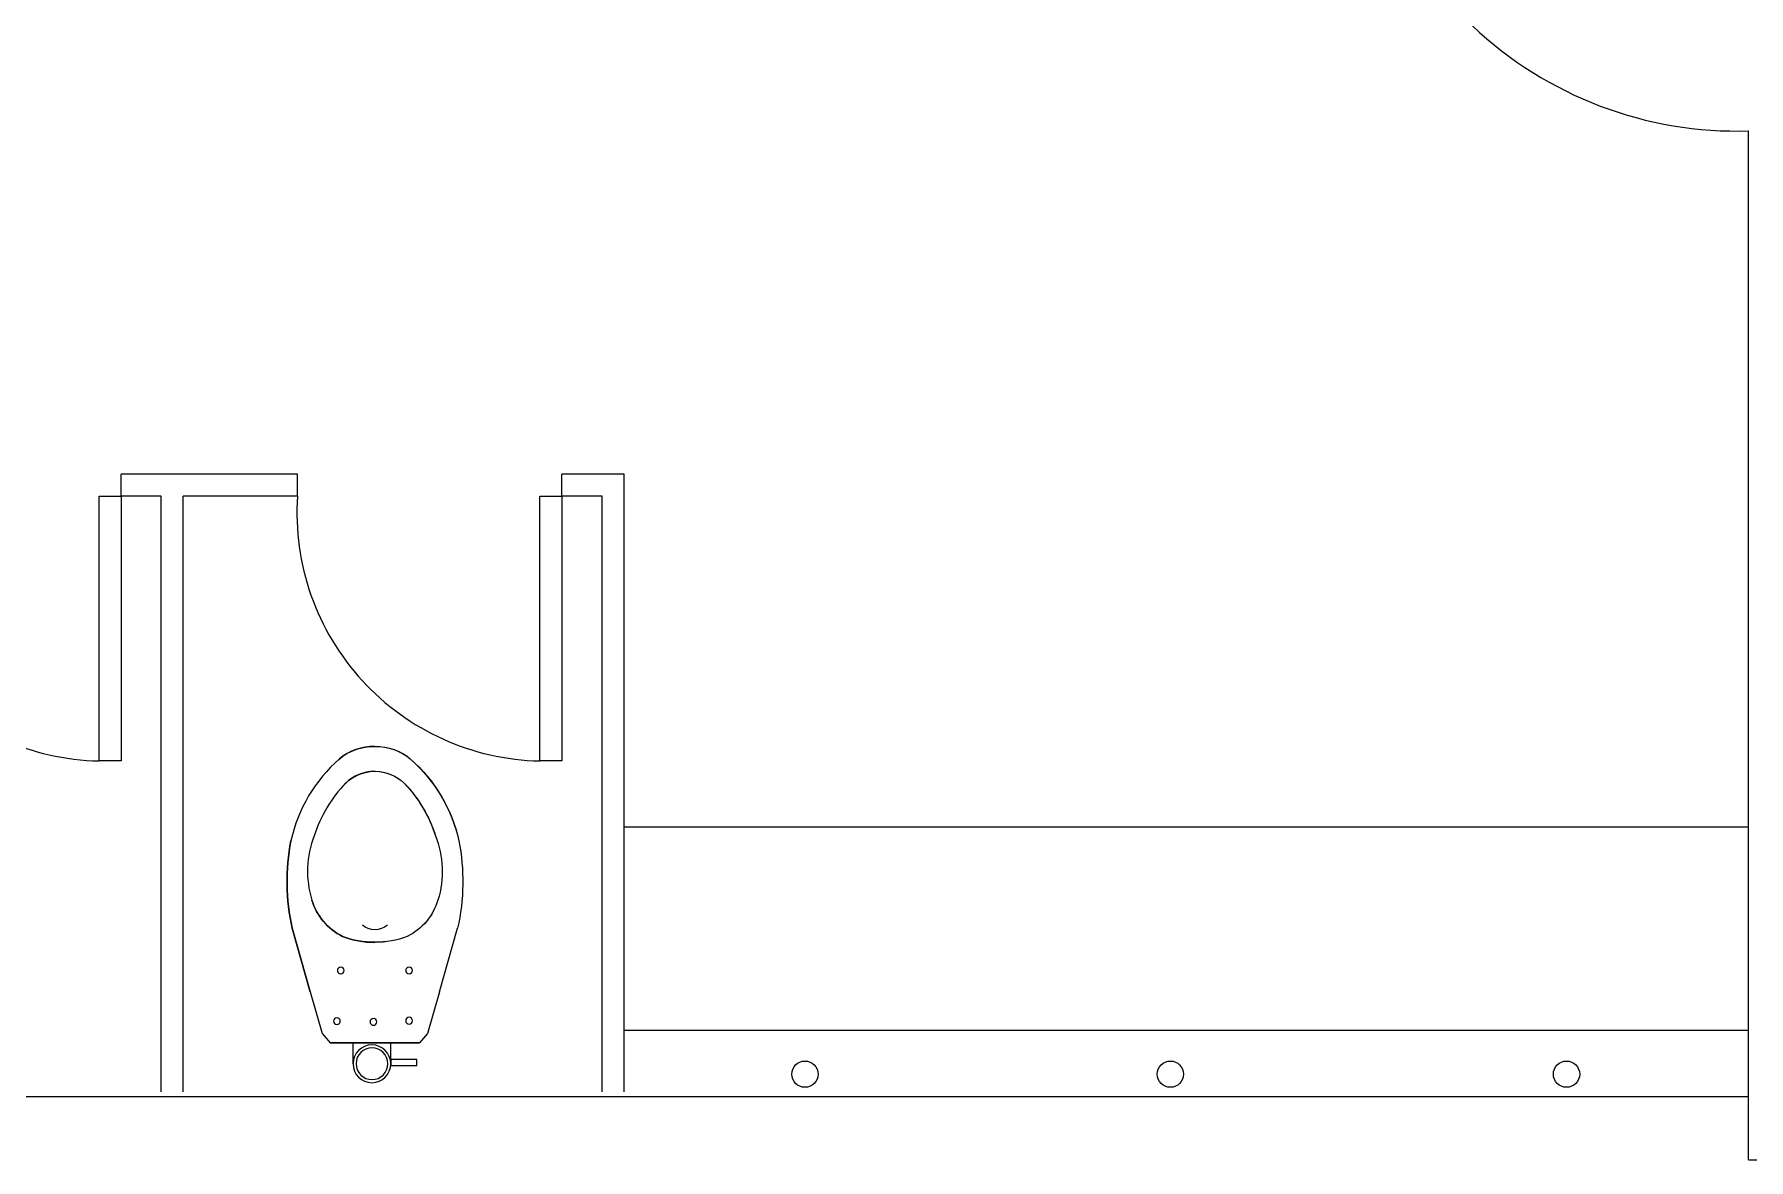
# Model space of a CAD drawing. Header units: millimetres. Extents: x 2148 to 2681, y 758 to 986.
# Drawn here: x 2531.064 to 2533.008, y 952.723 to 953.998 of the extents above; entities that cross this region are included whole.
import ezdxf

# ---------------------------------------------------------------- set-up
doc = ezdxf.new("R2010")
doc.units = ezdxf.units.MM
for name, color, linetype in [('DR', 7, 'Continuous'), ('ELAYOUT', 4, 'Continuous'), ('HATCH', 8, 'Continuous')]:
    doc.layers.add(name, color=color, linetype=linetype)

# ---------------------------------------------------------------- blocks, each defined once
blk = doc.blocks.new('BOWL')
at = {"layer": 'DR', "color": 7, "linetype": 'Continuous'}
for p, q in [((-75570.291, -368.114), (-75570.431, -368.0742)), ((-75570.431, -368.0742), (-75570.291, -368.114)), ((-75570.291, -368.114), (-75570.1989, -368.1406)), ((-75570.1989, -368.1406), (-75570.1777, -368.1584)), ((-75570.1777, -368.1584), (-75570.1777, -368.3555)), ((-75570.1777, -368.3555), (-75570.1777, -368.1584)), ((-75570.1989, -368.3733), (-75570.1777, -368.3555)), ((-75570.291, -368.4), (-75570.431, -368.4398)), ((-75570.291, -368.4), (-75570.431, -368.4398)), ((-75570.291, -368.4), (-75570.1989, -368.3733))]:
    blk.add_line(p, q, dxfattribs=at)
at = {"layer": 'DR', "color": 8, "linetype": 'Continuous'}
for p, q in [((-75570.1317, -368.2087), (-75570.1777, -368.2087)), ((-75570.1317, -368.2921), (-75570.1777, -368.2921))]:
    blk.add_line(p, q, dxfattribs=at)
at = {"layer": 'DR', "color": 7, "linetype": 'Continuous'}
for points in [[(-75570.8325, -368.257, -0.190094), (-75570.8051, -368.1786, -0.160718), (-75570.6245, -368.0715, -0.104398), (-75570.431, -368.0742, -0.104398)], [(-75570.8325, -368.257, 0.190094), (-75570.8051, -368.3353, 0.160718), (-75570.6245, -368.4425, 0.104398), (-75570.431, -368.4398, 0.104398)]]:
    blk.add_lwpolyline(points, format="xyb", dxfattribs=at)
at = {"layer": 'DR', "color": 8, "linetype": 'Continuous'}
for points in [[(-75570.778, -368.2562, -0.187036), (-75570.7515, -368.1921, -0.115027), (-75570.6356, -368.1231, -0.170967), (-75570.4935, -368.1177, -0.209642), (-75570.4132, -368.1854, -0.096036), (-75570.4, -368.257)], [(-75570.778, -368.2577, 0.187036), (-75570.7515, -368.3219, 0.115027), (-75570.6356, -368.3909, 0.170967), (-75570.4935, -368.3963, 0.209642), (-75570.4132, -368.3286, 0.096036), (-75570.4, -368.257)]]:
    blk.add_lwpolyline(points, format="xyb", dxfattribs=at)
at = {"layer": 'DR', "color": 7, "linetype": 'Continuous'}
blk.add_lwpolyline([(-75570.1413, -368.292), (-75570.1283, -368.292), (-75570.1283, -368.3496), (-75570.1413, -368.3496)], close=True, dxfattribs=at)
at = {"layer": 'DR', "color": 8, "linetype": 'Continuous'}
for centre, radius in [((-75570.3379, -368.1815), 0.00745), ((-75570.2259, -368.173), 0.00745), ((-75570.2242, -368.2537), 0.00745), ((-75570.1317, -368.2504), 0.035), ((-75570.3379, -368.3325), 0.00745), ((-75570.2269, -368.3325), 0.00745)]:
    blk.add_circle(centre, radius, dxfattribs=at)
at = {"layer": 'DR', "color": 7, "linetype": 'Continuous'}
blk.add_circle((-75570.1317, -368.2504), 0.0417, dxfattribs=at)
for centre, radius, start, end in [((-75570.5342, -368.5313), 0.4686, 77.28, 101.1199), ((-75570.7195, -368.2526), 0.1131, 138.4248, 182.2387), ((-75570.7195, -368.2614), 0.1131, 177.7613, 221.5752), ((-75570.5525, -368.1153), 0.335, 221.3231, 257.5875), ((-75570.5342, -367.9827), 0.4686, 258.8801, 282.72)]:
    blk.add_arc(centre, radius, start, end, dxfattribs=at)
at = {"layer": 'DR', "color": 8, "linetype": 'Continuous'}
for centre, radius, start, end in [((-75570.5305, -368.2431), 0.1307, 26.2125, 73.5731), ((-75570.6821, -368.2583), 0.096, 129.0871, 179.204), ((-75570.5914, -368.255), 0.1913, 359.4176, 21.3602), ((-75570.4701, -368.257), 0.0422, 318.929, 41.071), ((-75570.6821, -368.2557), 0.096, 180.796, 230.9129), ((-75570.5914, -368.2589), 0.1913, 338.6398, 0.5824), ((-75570.5455, -368.1078), 0.2971, 228.446, 252.3404), ((-75570.5305, -368.2709), 0.1307, 286.4269, 333.7875), ((-75570.557, -368.1918), 0.2141, 248.4444, 287.252)]:
    blk.add_arc(centre, radius, start, end, dxfattribs=at)

msp = doc.modelspace()

# ---------------------------------------------------------------- linework, layer by layer
at = {"layer": 'DR', "ltscale": 10}
for p, q in [((2531.3625048, 953.4997106, 0), (2531.1625048, 953.4997106, 0)), ((2531.1625048, 953.4747106, 0), (2531.1625048, 953.4997106, 0)), ((2531.3625048, 953.4747106, 0), (2531.3625048, 953.4997106, 0)), ((2531.7329991, 953.4997106, 0), (2531.6625048, 953.4997106, 0)), ((2531.6625048, 953.4747106, 0), (2531.6625048, 953.4997106, 0)), ((2531.7329991, 952.7997106, 0), (2531.7329991, 953.4997106, 0)), ((2531.1375048, 953.1747106, 0), (2531.1375048, 953.4747106, 0)), ((2531.1375048, 953.4747106, 0), (2531.1625048, 953.4747106, 0)), ((2531.2079991, 953.4747106, 0), (2531.1625048, 953.4747106, 0)), ((2531.1625048, 953.4747106, 0), (2531.1625048, 953.1747106, 0)), ((2531.2079991, 952.7997106, 0), (2531.2079991, 953.4747106, 0)), ((2531.3625048, 953.4747106, 0), (2531.2329991, 953.4747106, 0)), ((2531.2329991, 952.7997106, 0), (2531.2329991, 953.4747106, 0)), ((2531.6375048, 953.1747106, 0), (2531.6375048, 953.4747106, 0)), ((2531.6375048, 953.4747106, 0), (2531.6625048, 953.4747106, 0)), ((2531.7079991, 953.4747106, 0), (2531.6625048, 953.4747106, 0)), ((2531.6625048, 953.4747106, 0), (2531.6625048, 953.1747106, 0)), ((2531.7079991, 952.7997106, 0), (2531.7079991, 953.4747106, 0)), ((2531.1625048, 953.1747106, 0), (2531.1375048, 953.1747106, 0)), ((2531.6625048, 953.1747106, 0), (2531.6375048, 953.1747106, 0)), ((2533.0079991, 953.0997106, 0), (2531.7329991, 953.0997106, 0)), ((2533.0079991, 952.8690734, 0), (2531.7329991, 952.8690734, 0))]:
    msp.add_line(p, q, dxfattribs=at)
for centre in [(2531.9379956, 952.8197107, 0), (2532.3524317, 952.8197107, 0), (2532.8017158, 952.8197107, 0)]:
    msp.add_circle(centre, 0.0149051, dxfattribs=at)
for centre in [(2531.1434291, 953.456183, 0), (2531.6434291, 953.456183, 0)]:
    msp.add_arc(centre, 0.2815347, 176.226666, 268.7942281, dxfattribs=at)
at = {"layer": 'ELAYOUT', "ltscale": 10}
for p, q in [((2533.0079991, 952.7227853, 0), (2533.0079991, 953.888941, 0)), ((2533.0079991, 952.7940734, 0), (2529.5028179, 952.7940734, 0))]:
    msp.add_line(p, q, dxfattribs=at)
at = {"layer": 'ELAYOUT', "linetype": 'ByBlock', "ltscale": 0.5}
for q in [(2533.0079991, 952.7247106, 0), (2533.1079991, 952.7227853, 0)]:
    msp.add_line((2533.0079991, 952.7227853, 0), q, dxfattribs=at)
at = {"layer": 'HATCH', "linetype": 'ByBlock', "ltscale": 0.5}
msp.add_arc((2532.9946954, 954.3249339, 0), 0.4362151, 181.4440399, 271.8291142, dxfattribs=at)

# ---------------------------------------------------------------- block references
at = {"layer": 'DR', "color": 7, "linetype": 'Continuous', "extrusion": (0, 0, -1), "xscale": 0.5130811014387291, "yscale": 0.5130811014387291, "zscale": -0.5130811014387275, "rotation": 270}
msp.add_blockref('BOWL', (-2342.5046223, -37820.7749292, 0), dxfattribs=at)

doc.saveas('drawing.dxf')
